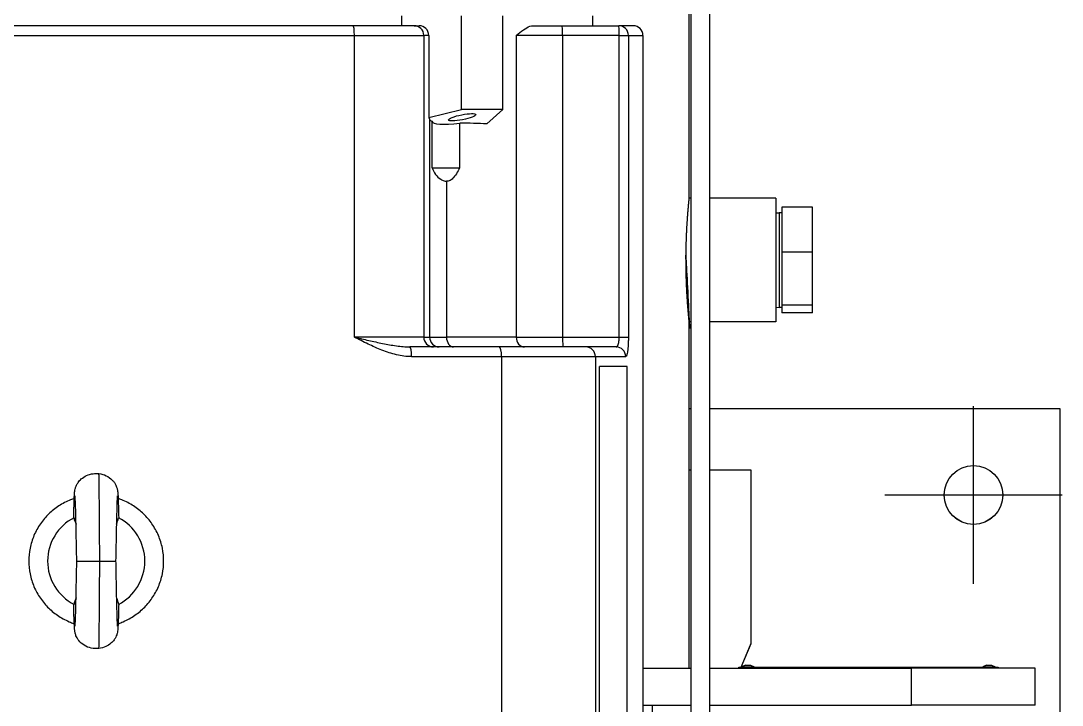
# Model space of a CAD drawing. Header units: inches. Extents: x -883 to 808, y -248 to 1051.
# Drawn here: x -266.97 to -245.9, y 910.6 to 924.44 of the extents above; entities that cross this region are included whole.
import ezdxf

# ---------------------------------------------------------------- set-up
doc = ezdxf.new("R2010")
doc.units = ezdxf.units.IN
doc.header["$MEASUREMENT"] = 0
doc.layers.get('0').update_dxf_attribs({"linetype": 'CONTINUOUS'})
doc.layers.add('EQUIPMENT - COMPRESSORS', color=41, linetype='CONTINUOUS')

# ---------------------------------------------------------------- blocks, each defined once
blk = doc.blocks.new('A$Cb802d3fd')
for p, q in [((36.88530708662771, 44.38449999933192), (43.38530708662769, 44.38449999933192)), ((36.88530708662772, 37.29432490503021), (36.88530708662771, 44.38449999933192)), ((36.88580708662818, 44.38449999933158), (43.38580708662818, 44.38449999933158)), ((36.88580708662819, 37.29432490503018), (36.88580708662818, 44.38449999933158)), ((36.88580708662707, 44.38449999933076), (43.38580708662704, 44.38449999933096)), ((36.88580708662728, 37.29432490503021), (36.88580708662705, 44.38449999933073)), ((42.88580708661549, 43.88449999974719), (42.1358070866155, 43.88449999974719)), ((42.1358070866155, 43.88449999974719), (42.13580708661469, 41.38449999977377)), ((42.88580708661439, 43.88449999974662), (42.13580708661439, 43.88449999974659)), ((42.13580708661439, 43.88449999974657), (42.13580708661367, 41.38449999977314)), ((42.88580708661439, 43.88449999974659), (42.88580708661367, 41.38449999977317)), ((42.07840708662123, 42.99724999954506), (42.10828208662123, 43.07199999954508)), ((42.07840708662123, 42.89674999954508), (42.07840708662123, 42.99724999954506)), ((42.10828208662123, 42.82199999954508), (42.10828208662123, 43.07199999954508)), ((42.10828208662123, 43.07199999954508), (42.11440708662123, 43.07199999954508)), ((42.1087820866217, 42.82199999954469), (42.1087820866217, 43.07199999954472)), ((42.1087820866217, 43.07199999954472), (42.1149070866217, 43.07199999954472)), ((42.10878208662061, 42.82199999954406), (42.10878208662061, 43.07199999954406)), ((42.10878208662059, 43.07199999954406), (42.1149070866206, 43.07199999954406)), ((42.11440708662123, 42.82199999954508), (42.11440708662123, 43.07199999954508)), ((42.11490708662164, 37.8844999995467), (42.11490708662164, 43.1344999995467)), ((42.11490708662164, 43.1344999995467), (42.13580708662163, 43.1344999995467)), ((42.07840708662123, 42.89674999954508), (42.10828208662123, 42.82199999954508)), ((42.10828208662123, 42.82199999954508), (42.11440708662123, 42.82199999954508)), ((42.1087820866217, 42.82199999954469), (42.1149070866217, 42.82199999954469)), ((42.10878208662061, 42.82199999954406), (42.1149070866206, 42.82199999954406)), ((42.1353070866158, 42.88449999972104), (42.11530708661579, 42.88449999972104)), ((42.11530708661581, 37.88449999972104), (42.11530708661579, 42.88449999972104)), ((42.1353070866158, 42.88449999972104), (42.1353070866158, 37.88449999972104)), ((42.88580708661469, 41.38449999977374), (42.13580708661469, 41.38449999977374)), ((42.13580708661469, 37.29432490504252), (42.13580708661469, 41.38449999977377)), ((42.88580708661367, 41.3844999997732), (42.13580708661367, 41.38449999977317)), ((42.13580708661378, 37.29432490504254), (42.13580708661365, 41.38449999977317)), ((42.88580708661378, 37.29432490504254), (42.88580708661365, 41.3844999997732)), ((33.72795131913716, 39.37699999962305), (32.81595803047533, 39.37699999961546)), ((32.81595803047533, 39.37699999961546), (32.81595803047533, 38.75699999961546)), ((33.72795131913716, 39.37699999962305), (33.72795131913716, 38.75699999962305)), ((34.79730037528108, 39.37699999961842), (33.72795131913716, 39.37699999962305)), ((34.79730037528108, 39.37699999961842), (34.79730037528108, 38.75699999961842)), ((34.95465614276316, 39.37699999960617), (34.79730037528108, 39.37699999961842)), ((34.95465614276316, 39.37699999960617), (34.95465614276316, 38.75699999960617)), ((32.63530708661924, 38.63449999961082), (33.88580708661836, 38.6344999996241)), ((32.63530708661924, 38.63449999961082), (32.63530708661924, 37.29432490503797)), ((32.81595803047533, 38.75699999961546), (33.72795131913716, 38.75699999962305)), ((32.9288315772755, 38.75699999961083), (32.9288315772755, 38.70365629861084)), ((32.92883157727549, 38.70365629861084), (34.841782595963, 38.70365629861084)), ((32.93099271161898, 38.63449999961915), (32.9288315772755, 38.70365629861084)), ((33.72795131913716, 38.75699999962305), (34.79730037528108, 38.75699999961842)), ((33.88530708661883, 38.6344999996237), (35.13580708661969, 38.63449999961043)), ((33.88530708661884, 38.63449999962285), (35.13580708661875, 38.63449999960957)), ((34.79730037528108, 38.75699999961842), (34.95465614276316, 38.75699999960617)), ((34.8396214616195, 38.63449999961915), (34.84178259596298, 38.70365629861084)), ((34.841782595963, 38.75699999961083), (34.841782595963, 38.70365629861084)), ((35.13580708661969, 38.63449999961043), (35.13580708661969, 37.29432490503797)), ((35.13580708661875, 38.63449999960957), (35.13580708661881, 37.29432490503797)), ((38.13530708662769, 38.13841584843718), (38.13530708662711, 37.29432490503075)), ((41.63530708662769, 38.13841584843718), (38.13530708662769, 38.13841584843718)), ((38.13580708662816, 38.13841584843678), (38.13580708662758, 37.29432490503075)), ((41.63580708662816, 38.13841584843681), (38.13580708662816, 38.13841584843681)), ((38.13580708662721, 38.13841584843604), (38.13580708662667, 37.29432490503078)), ((41.6358070866272, 38.13841584843615), (38.13580708662721, 38.13841584843604)), ((42.11490708662161, 37.93225991285865), (41.63530708662769, 38.13841584843718)), ((42.11490708662163, 37.93247483772876), (41.63580708662816, 38.13841584843678)), ((42.11490708662161, 37.93247483772774), (41.6358070866272, 38.13841584843615)), ((42.07840708662123, 38.12224999954509), (42.10828208662123, 38.19699999954508)), ((42.10828208662123, 37.94699999954508), (42.10828208662123, 38.19699999954508)), ((42.10828208662123, 38.19699999954508), (42.11440708662123, 38.19699999954508)), ((42.1087820866217, 37.94699999954472), (42.1087820866217, 38.19699999954472)), ((42.1087820866217, 38.19699999954472), (42.1149070866217, 38.19699999954472)), ((42.10878208662076, 37.94699999954406), (42.10878208662076, 38.19699999954406)), ((42.10878208662075, 38.19699999954406), (42.11490708662076, 38.19699999954406)), ((42.11440708662123, 37.94699999954508), (42.11440708662123, 38.19699999954508)), ((42.07840708662123, 38.02174999954508), (42.07840708662123, 38.12224999954509)), ((42.07840708662123, 38.02174999954508), (42.10828208662123, 37.94699999954508)), ((42.10828208662123, 37.94699999954508), (42.11440708662123, 37.94699999954508)), ((42.1087820866217, 37.94699999954472), (42.1149070866217, 37.94699999954472)), ((42.10878208662076, 37.94699999954406), (42.11490708662076, 37.94699999954406)), ((42.11490708662164, 37.8844999995467), (42.11530708661581, 37.8844999995467)), ((42.1353070866158, 37.88449999972104), (42.11530708661581, 37.88449999972104)), ((42.13530708662709, 37.29432490503075), (42.13530708662751, 37.88449999961011)), ((42.13530708661679, 37.8844999995467), (42.13580708662164, 37.8844999995467)), ((19.63601082972416, 37.29432490504297), (47.85775590551077, 37.29432490504297)), ((19.63601082972416, 36.91932490504297), (47.85775590551077, 36.919324905043)), ((32.63530708661926, 36.88449999961082), (21.13580708661983, 36.88449999961082)), ((32.63530708661926, 36.88449999961045), (21.1358070866197, 36.88449999961043)), ((32.63530708661933, 36.88449999960952), (21.13580708661886, 36.88449999960915)), ((32.63530708661924, 36.91932490503797), (32.63530708661924, 36.88449999961082)), ((35.13580708661969, 36.91932490503797), (35.13580708661969, 36.88449999961082)), ((35.13580708661881, 36.919324905038), (35.13580708661881, 36.88449999961085)), ((42.13580708661387, 36.88449999961082), (35.13580708661978, 36.88449999961082)), ((42.13580708661381, 36.88449999961045), (35.13580708661969, 36.88449999961045)), ((42.13580708661387, 36.8844999996098), (35.13580708661883, 36.88449999960957)), ((36.88530708662772, 36.88449999960304), (36.88530708662772, 36.91932490503018)), ((36.88580708662819, 36.88449999960301), (36.88580708662819, 36.91932490503018)), ((36.88580708662731, 36.88449999960304), (36.8858070866273, 36.91932490503018)), ((38.13530708662685, 36.91932490503098), (38.13530708662684, 36.88449999960386)), ((38.13580708662732, 36.91932490503098), (38.1358070866273, 36.88449999960386)), ((38.13580708662643, 36.919324905031), (38.1358070866264, 36.88449999960389)), ((42.13530708662682, 36.88449999960386), (42.13530708662684, 36.91932490503098)), ((42.13580708661469, 35.94749212588525), (42.13580708661469, 36.91932490504254)), ((42.13580708661382, 35.94749212588528), (42.1358070866138, 36.91932490504254)), ((42.88580708661382, 36.13449999977917), (42.8858070866138, 36.91932490504254)), ((42.88530708661405, 36.13449999977948), (48.00830708661249, 36.13449999977948)), ((42.88530708661406, 35.94749212588539), (42.88530708661405, 36.13449999977948)), ((42.88580708661367, 36.13449999977848), (48.00830708661248, 36.13449999977865)), ((42.88580708661367, 35.94749212588539), (42.88580708661367, 36.13449999977848)), ((29.34182283464013, 35.65262096891612), (29.34182283464162, 35.94749212588889)), ((29.34182283464163, 35.94749212588891), (50.60166535432666, 35.94749212588894)), ((29.14497244094083, 35.75064173218809), (29.14497244093935, 35.45740874830966)), ((29.34182283464013, 35.65262096891615), (35.44418503936453, 35.65262096891618)), ((29.34182283464008, 35.46771110190286), (29.34182283464013, 35.65262096891615)), ((35.44418503936448, 35.46771110190289), (35.44418503936453, 35.65262096891618)), ((36.03473622046684, 35.63111908810882), (36.03473622046585, 35.07144951253861)), ((43.90875196849834, 35.63111908810882), (36.03473622046685, 35.63111908810879)), ((29.14497244093934, 34.31122207448249), (29.14497244093936, 35.45740874830966)), ((35.44418503936448, 35.46771110190289), (29.34182283464008, 35.46771110190289)), ((29.34182283464008, 35.46771110190289), (29.34182283464006, 34.32152442807572)), ((35.44418503936447, 34.32152442807572), (35.44418503936448, 35.46771110190292)), ((35.64103543306521, 35.40356352965492), (35.64103543306416, 34.79332761781978)), ((35.83788582676493, 34.98482988797662), (35.83788582676598, 35.59847493898403)), ((35.83788582676493, 34.98482988797662), (44.105602362198, 34.98482988797662)), ((35.83788582676431, 33.08775789025998), (35.83788582676492, 34.98482988797662)), ((43.90875196849733, 35.07144951253861), (36.03473622046585, 35.07144951253858)), ((28.94812204724004, 34.9238700786448), (29.14497244094083, 34.9238700786448)), ((35.64103543306415, 34.79332761781978), (35.64103543306358, 33.04218423531208)), ((29.14497244093928, 33.72161466650451), (29.14497244093934, 34.31122207448249)), ((29.34182283464006, 34.32152442807572), (35.44418503936447, 34.32152442807572)), ((29.34182283464006, 34.32152442807572), (29.34182283463988, 33.38346080755812)), ((35.44418503936429, 33.38346080755812), (35.44418503936448, 34.32152442807572)), ((29.34182283463988, 33.38346080755812), (35.44418503936429, 33.38346080755815)), ((35.44418503936429, 33.38346080755815), (35.44418503936373, 31.97296396772751)), ((30.84211226620995, 33.11364609925775), (28.94812204723764, 33.11364609925772)), ((30.84211226620995, 33.11364609925775), (31.13193861380603, 32.79038681255614)), ((35.83788582676432, 33.08775789025995), (44.10560236219739, 33.08775789025998)), ((35.83788582676419, 31.26558977222578), (35.83788582676432, 33.08775789025995)), ((35.64103543306359, 33.04218423531211), (35.64103543306348, 31.23013927348921)), ((30.84211226620967, 32.27848060967619), (28.94812204723737, 32.27848060967619)), ((31.00219838401738, 31.61211225163765), (30.84211226620967, 32.27848060967619)), ((32.0189881889701, 32.23932355651425), (31.11397918034044, 32.23932355651422)), ((32.01898818896986, 31.68319550427174), (32.0189881889701, 32.23932355651425)), ((32.28894522464153, 31.97296396772751), (35.44418503936372, 31.97296396772751)), ((35.44418503936349, 31.63029299398534), (35.44418503936372, 31.97296396772748)), ((29.341822834639, 31.61211225163765), (31.00219838401738, 31.61211225163765)), ((29.341822834639, 31.61211225163765), (29.34182283463863, 31.51292747229812)), ((31.00219838401738, 31.61211225163765), (31.03812659175015, 31.63029299398536)), ((31.03812659175015, 31.63029299398536), (35.44418503936349, 31.63029299398536)), ((32.01898818896986, 31.68319550427174), (31.077512041998, 31.68319550427174)), ((35.44418503936303, 31.51292747229812), (35.44418503936349, 31.63029299398536)), ((29.14497244093785, 31.31682615377591), (29.14497244093823, 31.41903611204623)), ((29.34182283463863, 31.51292747229812), (35.44418503936303, 31.51292747229812)), ((29.34182283463814, 30.10951020635838), (29.34182283463863, 31.51292747229812)), ((35.44418503936303, 31.51292747229812), (35.44418503936255, 30.10951020635838)), ((29.14497244093785, 31.31682615377593), (29.14497244093742, 30.08048237187666)), ((29.14497244093826, 31.07206052773185), (28.94812204723748, 31.07206052773185)), ((29.14497244093743, 30.08048237187663), (29.14497244093745, 19.68851762815532)), ((29.34182283463817, 19.65948979367769), (29.34182283463814, 30.10951020635835)), ((35.44418503936255, 30.10951020635838), (29.34182283463815, 30.10951020635838)), ((39.97174409447931, 24.95668430391845), (39.97174409447943, 25.27825896747592)), ((39.97174409447943, 24.49074103264124), (39.97174409447931, 24.95668430391848))]:
    blk.add_line(p, q)
at = {"ltscale": 0.207388699054718}
for p, q in [((38.6358070866271, 44.43017307625385), (38.6358070866271, 40.83882692240772)), ((38.6358070866271, 44.43017307625385), (38.6358070866271, 40.83882692240772)), ((40.43148016355018, 42.63449999933079), (36.84013400970403, 42.63449999933079)), ((40.43148016355018, 42.63449999933079), (36.84013400970403, 42.63449999933079))]:
    blk.add_line(p, q, dxfattribs=at)
for centre, radius in [((38.63530708662771, 42.63449999933192), 0.5937499999999998), ((38.63580708662818, 42.63449999933158), 0.5937500000000004), ((38.6358070866271, 42.63449999933081), 0.5937499999999998)]:
    blk.add_circle(centre, radius)
for centre, radius, start, end in [((29.34182283464163, 35.75064173218811), 0.1968503937007874, 90, 180), ((39.97174409448021, 24.88450000003348), 0.9842519685039369, 27.13124502951918, 152.8687549704864), ((39.97174409448021, 24.88450000003348), 0.9842519685039369, 207.1360061851095, 332.8639938148887)]:
    blk.add_arc(centre, radius, start, end)
for centre, major_axis, ratio, start_param, end_param in [((29.34182283464014, 35.45740874830966), (-0.1968503937007876, -4.351903506557677e-16), 0.9916780806809916, 4.712388980384755, 6.283185307179541), ((29.34182283464013, 35.45740874830969), (-0.1968503937007875, -4.314371785024041e-16), 0.05233595625354706, 4.712388980385373, 6.283185307060787), ((35.837885826766, 35.40356352965492), (-0.1968503937007873, 6.436570793534471e-16), 0.990149959391795, 4.71238898038483, 6.283185307179543), ((35.83788582676495, 34.79332761781978), (-0.1968503937007869, -4.378816253173407e-16), 0.9728315323966981, 4.712388980384824, 6.283185307179645), ((29.34182283464013, 34.31122207448249), (-0.1968503937007876, -4.664372125831782e-16), 0.05233595625354705, 4.712388980385373, 6.283185307060787), ((35.4441850393644, 34.33182678166895), (0.1968503937007875, 3.8077045078567e-16), 0.05233595625354706, 4.712388980385373, 6.283185307060787), ((35.44418503936426, 33.55010709790429), (0.1968503937007876, 4.37881625317342e-16), 0.8465631549584266, 4.712388980385097, 6.283185307179503), ((33.80220563279698, 24.88449999990468), (2.169846090502653, -11.05588888074993), 0.1826758136798383, 3.837747757774656, 3.944560091725864), ((35.83788582676438, 33.04218423531208), (-0.1968503937007869, -4.378816253173407e-16), 0.2315141671351097, 4.712388980385372, 6.283185307174254), ((33.80220563512781, 24.88449999333241), (1.969077415267323, -10.03292408010258), 0.1826758136633863, 3.769828967630701, 3.854420898047731), ((30.92755386360221, 32.47058653043177), (0.1544374441640124, -0.7868960057476639), 0.1826758136798152, 6.252524669786981, 7.520045325632893), ((35.44418503936367, 32.11195345729269), (0.1968503937007871, 4.37881625317341e-16), 0.7060666069909823, 4.712388980385098, 6.283185307179314), ((35.44418503936348, 31.82639431250755), (0.1968503937007874, 9.604005028757631e-16), 0.9961946980926718, 4.712388980384684, 6.283185307179552), ((29.34182283463902, 31.4190361120462), (-0.1968503937007874, -6.467845520413625e-15), 0.9808267891244439, 4.712388980384862, 6.283185307179459), ((30.79569235171978, 32.80690090507994), (0.231656166236688, -1.180344008582489), 0.1826758136826677, 0.05142957035913831, 0.2771962445269429), ((35.44418503936303, 31.7090287908203), (0.1968503937007874, -8.463725224107927e-17), 0.9961946980926718, 4.71238898038469, 6.283185307179558), ((29.34182283463863, 31.31682615377591), (-0.1968503937007874, -4.378816253173419e-16), 0.9961946980926715, 4.712388980384688, 6.283185307179555), ((35.83788582676426, 31.23013927348921), (-0.1968503937007878, -1.495181236340705e-15), 0.1800885335817028, 4.712388980385372, 6.283185307169695), ((29.34182283463822, 30.08048237187666), (-0.1968503937007882, -4.406134733110077e-16), 0.147461399167224, 4.712388980370172, 6.283185307149929)]:
    blk.add_ellipse(centre, major_axis=major_axis, ratio=ratio, start_param=start_param, end_param=end_param)
blk.add_ellipse((30.99612353883082, 32.28963400768492), major_axis=(0.054053105457367, -0.2754136020115631), ratio=0.1826758136798399)
for points, knots in [([(33.88555708496573, 36.81921826459225), (33.88547374918659, 36.81921826280015), (33.88539041640305, 36.8192182619041), (33.8067693642706, 36.8192182619041), (33.72556735889032, 36.82001420462095), (33.56407321982122, 36.82326768118054), (33.4837796751309, 36.82572301439529), (33.32980959651638, 36.83189135785844), (33.2560093534501, 36.83560353844385), (33.11954411249178, 36.84356572780922), (33.05688258631046, 36.84780757873233), (32.94596485639081, 36.85599969388278), (32.89391030061621, 36.86023705622262), (32.80214271474815, 36.86818288586218), (32.76242382691497, 36.87188330886255), (32.69862250118603, 36.87802792475088), (32.67448928196728, 36.88047148040556), (32.64282808969875, 36.88370855975032), (32.63530708662719, 36.8844999996108), (32.63530708661926, 36.88449999961082)], [9.574664933839843, 9.574664933839843, 9.574664933839843, 9.574664933839843, 9.57529990679553, 9.57529990679553, 10.17375735108907, 10.17375735108907, 10.77221479538261, 10.77221479538261, 11.37067223967615, 11.37067223967615, 11.96912968396969, 11.96912968396969, 12.56758472802559, 12.56758472802559, 13.16603977208149, 13.16603977208149, 13.76449481613739, 13.76449481613739, 14.36294985987683, 14.36294985987683, 14.3629498601933, 14.3629498601933]), ([(35.13580708661883, 36.88449999960957), (35.1358070866109, 36.88449999960957), (35.12828608353928, 36.8837085597491), (35.09662489127058, 36.88047148040434), (35.07249167205178, 36.87802792474963), (35.00869034632274, 36.87188330886133), (34.96897145848951, 36.86818288586093), (34.87720387262134, 36.86023705622134), (34.82514931684672, 36.85599969388156), (34.71423158692699, 36.84780757873111), (34.65157006074564, 36.843565727808), (34.51510481978723, 36.83560353844257), (34.44130457672096, 36.83189135785719), (34.2873344981064, 36.82572301439404), (34.20704095341605, 36.82326768117926), (34.04554681434693, 36.82001420461967), (33.96434480896665, 36.81921826190285), (33.88572375570965, 36.81921826190285), (33.88564042180146, 36.8192182627989), (33.88555708489758, 36.81921826459106)], [4.787649953397766, 4.787649953397766, 4.787649953711902, 4.787649953711902, 5.386104997453669, 5.386104997453669, 5.984560041509571, 5.984560041509571, 6.583015085565473, 6.583015085565473, 7.181470129621375, 7.181470129621375, 7.779927573914915, 7.779927573914915, 8.378385018208453, 8.378385018208453, 8.976842462501992, 8.976842462501992, 9.57529990679553, 9.57529990679553, 9.575934888320386, 9.575934888320386, 9.575934888320386, 9.575934888320386]), ([(35.13580708661969, 36.88449999961045), (35.13580708661172, 36.88449999961045), (35.1282860835401, 36.88370855974995), (35.09662489127146, 36.88047148040519), (35.07249167205265, 36.87802792475051), (35.00869034632362, 36.87188330886218), (34.96897145849039, 36.86818288586178), (34.87720387262222, 36.86023705622222), (34.82514931684759, 36.85599969388241), (34.71423158692787, 36.84780757873196), (34.65157006074651, 36.84356572780885), (34.5151048197881, 36.83560353844348), (34.44130457672183, 36.83189135785807), (34.28733449810726, 36.82572301439492), (34.20704095341692, 36.82326768118017), (34.04554681434781, 36.82001420462058), (33.96434480896751, 36.81921826190373), (33.8857237561192, 36.81921826190373), (33.88564042261973, 36.81921826279975), (33.88555708612461, 36.81921826459191)], [4.787649953397766, 4.787649953397766, 4.787649953713765, 4.787649953713765, 5.386104997453669, 5.386104997453669, 5.984560041509571, 5.984560041509571, 6.583015085565473, 6.583015085565473, 7.181470129621375, 7.181470129621375, 7.779927573914915, 7.779927573914915, 8.378385018208453, 8.378385018208453, 8.976842462501992, 8.976842462501992, 9.57529990679553, 9.57529990679553, 9.575934885206168, 9.575934885206168, 9.575934885206168, 9.575934885206168]), ([(35.44418503936453, 35.65262096891618), (35.47042116812985, 35.65262096891618), (35.49620123225733, 35.65227952494382), (35.52154513226165, 35.65160985029323), (35.5342206379521, 35.65127491901421), (35.546786363377, 35.65085719129047), (35.55923940540436, 35.65035436731486), (35.57169555758931, 35.64985141775858), (35.58404983309191, 35.64926141706064), (35.59601236356445, 35.64859873002231), (35.59613316972033, 35.64859203773642), (35.59625394351838, 35.64858533784036), (35.59637468495787, 35.64857863033396), (35.62018281031987, 35.64725602598034), (35.64273921810347, 35.6456371251488), (35.66405240346496, 35.64371969457403), (35.66419264517928, 35.64370707779497), (35.66433284179099, 35.64369444694083), (35.66447299283276, 35.64368180205372), (35.67504420096286, 35.64272803295157), (35.68536035637143, 35.64169398514551), (35.69521711976024, 35.64059803205851), (35.69535564890143, 35.64058262929046), (35.69549408388558, 35.64056721497022), (35.69563242474399, 35.64055178910181), (35.7054732924292, 35.63945447098794), (35.71483931494105, 35.63829857193605), (35.72374571646344, 35.63708496562126), (35.72387318233044, 35.63706759683538), (35.72400055471373, 35.63705021631461), (35.72412783359979, 35.63703282405427), (35.74205199042973, 35.63458354427536), (35.75811832227333, 35.63190246817808), (35.77230307779233, 35.62897383899951), (35.77239572756579, 35.62895471023629), (35.77248828128158, 35.62893557395688), (35.77258073893532, 35.62891643016982), (35.78675773560626, 35.62598101709634), (35.7986613174421, 35.6228727470963), (35.80828432296659, 35.61962237348376), (35.81313000278003, 35.61798564265573), (35.81740492702762, 35.6163101522919), (35.82110081223426, 35.61459505577611), (35.82479803563007, 35.61287933826608), (35.8279237181244, 35.61111609217119), (35.83041125045375, 35.60933991859039), (35.83538744718308, 35.60578676309601), (35.837885826766, 35.60216585107059), (35.83788582676598, 35.59847493898403)], [0, 0, 0, 0, 0.001970320535310517, 0.001970320535310517, 0.001970320535310517, 0.002955757234204489, 0.002955757234204489, 0.002955757234204489, 0.003941440046732995, 0.003941440046732995, 0.003941440046732995, 0.003951394174061392, 0.003951394174061392, 0.003951394174061392, 0.005914176068312416, 0.005914176068312416, 0.005914176068312416, 0.005927091261092061, 0.005927091261092061, 0.005927091261092061, 0.006901248778562541, 0.006901248778562541, 0.006901248778562541, 0.006914939804607379, 0.006914939804607379, 0.006914939804607379, 0.007888850024077639, 0.007888850024077639, 0.007888850024077639, 0.007902788348122696, 0.007902788348122696, 0.007902788348122696, 0.009865664626065015, 0.009865664626065015, 0.009865664626065015, 0.009878485435153394, 0.009878485435153394, 0.009878485435153394, 0.01184436452042922, 0.01184436452042922, 0.01184436452042922, 0.01283428607611465, 0.01283428607611465, 0.01283428607611465, 0.01382456605805525, 0.01382456605805525, 0.01382456605805525, 0.0158055766962454, 0.0158055766962454, 0.0158055766962454, 0.0158055766962454]), ([(35.64103543306521, 35.40356352965492), (35.64103543306521, 35.40779138766413), (35.63985199492542, 35.41195273903728), (35.63748400600056, 35.41604890305874), (35.63742285019097, 35.41615469081151), (35.63736090359949, 35.41626043630882), (35.63729816605169, 35.4163661397416), (35.63605584558785, 35.41845926486755), (35.634494092279, 35.42054061053855), (35.63264295232621, 35.42257022203646), (35.63096785435292, 35.42440681904881), (35.6290528353893, 35.42620830157796), (35.6268975346146, 35.42797617482364), (35.62667901633245, 35.42815541320618), (35.62645806905849, 35.42833427164672), (35.62623469088311, 35.42851275502795), (35.62169709587729, 35.43213837914229), (35.61614747134347, 35.43562223705973), (35.60951548870136, 35.43895583641034), (35.60909577177651, 35.43916680922851), (35.60867197144049, 35.43937703630345), (35.60824407844791, 35.43958651532614), (35.60157795685889, 35.44284997759306), (35.59408546305326, 35.44585814149099), (35.58571150288807, 35.44864051636344), (35.58513359442838, 35.44883253518671), (35.58455156942264, 35.44902343586676), (35.58396542572241, 35.44921322112975), (35.58003233582303, 35.45048670150777), (35.57591255924649, 35.45170958390506), (35.57159851273464, 35.45288065176251), (35.57097025746921, 35.45305119455699), (35.57033777813001, 35.45322066664397), (35.56970108895878, 35.45338905072663), (35.56531427049251, 35.45454922501048), (35.56073409910927, 35.45565444337592), (35.55604407089328, 35.4566854035194), (35.55540452634926, 35.45682598794761), (35.55476269681664, 35.45696525248218), (35.55411876478932, 35.45710315413879), (35.54394755837818, 35.45928137505996), (35.53315927710663, 35.4611478485337), (35.52175976598109, 35.46269230744184), (35.52120754809496, 35.46276712449531), (35.52065386864045, 35.46284118975183), (35.52009872953303, 35.46291450213434), (35.51412697138278, 35.46370314017491), (35.50794890852896, 35.46440695573099), (35.50171223946151, 35.46500749163326), (35.49580279803131, 35.46557651841709), (35.48983638531173, 35.4660547703148), (35.4838185171228, 35.4664439051457), (35.48350085718748, 35.46646444606506), (35.48318304743006, 35.46648473896937), (35.48286508795735, 35.4665047841502), (35.47021145639383, 35.4673025095039), (35.45732237618199, 35.46771110190292), (35.44418503936448, 35.46771110190292)], [0, 0, 0, 0, 0.001017997683313572, 0.001017997683313572, 0.001017997683313572, 0.001044288546341071, 0.001044288546341071, 0.001044288546341071, 0.001564896671761935, 0.001564896671761935, 0.001564896671761935, 0.002035995366627144, 0.002035995366627144, 0.002035995366627144, 0.002083758388258845, 0.002083758388258845, 0.002083758388258845, 0.003053993049940715, 0.003053993049940715, 0.003053993049940715, 0.003115396091920614, 0.003115396091920614, 0.003115396091920614, 0.004071990733254287, 0.004071990733254287, 0.004071990733254287, 0.004138007781917808, 0.004138007781917808, 0.004138007781917808, 0.004580989574911073, 0.004580989574911073, 0.004580989574911073, 0.004645501082416057, 0.004645501082416057, 0.004645501082416057, 0.005089988416567859, 0.005089988416567859, 0.005089988416567859, 0.005150599874826241, 0.005150599874826241, 0.005150599874826241, 0.006107986099881431, 0.006107986099881431, 0.006107986099881431, 0.006154364035881249, 0.006154364035881249, 0.006154364035881249, 0.006653262084319885, 0.006653262084319885, 0.006653262084319885, 0.007125983783195003, 0.007125983783195003, 0.007125983783195003, 0.007150936929320489, 0.007150936929320489, 0.007150936929320489, 0.008143981466508575, 0.008143981466508575, 0.008143981466508575, 0.008143981466508575]), ([(29.34182283463988, 33.38346080755812), (29.34170041200014, 33.38361179190963), (29.34157798934657, 33.38376276610137), (29.26047451454236, 33.48377468732906), (29.18418697723211, 33.57513112316323), (29.14850468921944, 33.68221120841235), (29.14491713066207, 33.70280307726432), (29.14497244093928, 33.72161466650448)], [-0.002354141675596392, -0.002354141675596392, -0.002354141675596392, -0.002354141675596392, 0, 0, 1.557237415354516, 1.557237415354516, 1.976875102954585, 1.976875102954585, 1.976875102954585, 1.976875102954585]), ([(32.0189881889701, 32.23932355651425), (32.04004550538659, 32.22890412743163), (32.06060183714279, 32.21820009938941), (32.12045151322924, 32.18503184725438), (32.15763970591296, 32.16168126932752), (32.21593384489709, 32.11620668182715), (32.24176815858912, 32.09216388839309), (32.27873737753078, 32.0397430064717), (32.28940919482185, 32.01119821739729), (32.28940919482184, 31.97994117887197), (32.28924325901529, 31.97645852996843), (32.28894522464153, 31.97296396772751)], [-11.4280793989664, -11.4280793989664, -11.4280793989664, -11.4280793989664, -11.24430677629507, -11.24430677629507, -10.87416122260742, -10.87416122260742, -10.57467087463555, -10.57467087463555, -10.27518052666368, -10.27518052666368, -10.2378354207795, -10.2378354207795, -10.2378354207795, -10.2378354207795]), ([(32.01898818896986, 31.68319550427174), (32.06877632921415, 31.70171071047488), (32.11453619769238, 31.72482881907095), (32.19081056539377, 31.77933107647965), (32.22678962490547, 31.81431300936731), (32.26423403198735, 31.87775381593465), (32.27401854063791, 31.90070646169539), (32.28467584643465, 31.9404852670414), (32.28747418334868, 31.9565967346519), (32.28894522464153, 31.97296396772751)], [-7.895633166186268, -7.895633166186268, -7.895633166186268, -7.895633166186268, -7.342299691230251, -7.342299691230251, -6.806022073333377, -6.806022073333377, -6.53788326438494, -6.53788326438494, -6.364901806405694, -6.364901806405694, -6.364901806405694, -6.364901806405694]), ([(35.83788582676419, 31.26558977222578), (35.83788582676419, 31.21393279356346), (35.8341431208941, 31.16281620250177), (35.82097740923471, 31.06139556061706), (35.81153584908043, 31.01109427846831), (35.78810245339452, 30.91113649914078), (35.77405272097666, 30.86134493030036), (35.74265312390989, 30.76334270250749), (35.72528905757851, 30.71502980523709), (35.66943683235209, 30.57163728396168), (35.62721057796239, 30.47809487811259), (35.56035317544135, 30.33918629572017), (35.53747264954755, 30.29312106797639), (35.49112325749492, 30.20121147504648), (35.46763160992846, 30.15532374397054), (35.44418503936255, 30.10951020635838)], [3.469446951953614e-18, 3.469446951953614e-18, 3.469446951953614e-18, 3.469446951953614e-18, 0.003956003017145645, 0.003956003017145645, 0.007912006034291286, 0.007912006034291286, 0.01186800905143693, 0.01186800905143693, 0.01582401206858257, 0.01582401206858257, 0.02373601810287386, 0.02373601810287386, 0.02769202112001952, 0.02769202112001952, 0.03164802413716518, 0.03164802413716518, 0.03164802413716518, 0.03164802413716518]), ([(35.44418503936255, 30.10951020635838), (35.44555674793148, 30.11556130649524), (35.44694999692182, 30.12170448823477), (35.44971623774794, 30.13389695854369), (35.45386339214626, 30.15216914173334), (35.46352158958497, 30.19468952763691), (35.47175799027328, 30.23094222130695), (35.48814633098209, 30.30319940389199), (35.49896042329445, 30.35103944458282), (35.53081390553312, 30.49365639199524), (35.5513110600497, 30.58751637388374), (35.57938465152309, 30.72702780548903), (35.58828817645863, 30.77332142041354), (35.6047366593732, 30.86563116977581), (35.61229460038489, 30.91171833706912), (35.62531017946992, 31.0033338761904), (35.63078077719508, 31.0488804552088), (35.63863362144953, 31.1396693619335), (35.64103543306346, 31.18491041534278), (35.64103543306348, 31.23013927348921)], [-4.199090294528656e-05, -4.199090294528656e-05, -4.199090294528656e-05, -4.199090294528656e-05, 0.0004357733647824782, 0.0004357733647824782, 0.000913537632510243, 0.001869066167965748, 0.003780123238876784, 0.003780123238876784, 0.00760223738069889, 0.00760223738069889, 0.01524646566434311, 0.01524646566434311, 0.01906857980616524, 0.01906857980616524, 0.02289069394798737, 0.02289069394798737, 0.0267128080898095, 0.0267128080898095, 0.03053492223163163, 0.03053492223163163, 0.03053492223163163, 0.03053492223163163]), ([(41.23760306933561, 25.32813127879601), (41.22922814115302, 25.35298660391973), (41.22014049439701, 25.37762781918212), (41.17676901075944, 25.48552746518493), (41.13488742639593, 25.56578824319993), (41.03786616971875, 25.71455214816598), (40.98271957466605, 25.7830508269742), (40.86460352371495, 25.90491827353338), (40.79753938657842, 25.9624027254722), (40.65110547098912, 26.06393169315442), (40.57173930934049, 26.10798153406316), (40.40585552714546, 26.17883574505385), (40.3191981306817, 26.20569881083614), (40.14467414815249, 26.24097494076292), (40.05680593425731, 26.24937998763141), (39.97174409448056, 26.24937998763141), (39.8866822547038, 26.24937998763141), (39.79881404080862, 26.24097494076292), (39.62429005827941, 26.20569881083614), (39.53763266181565, 26.17883574505385), (39.37174887962064, 26.10798153406316), (39.29238271797199, 26.06393169315442), (39.14594880238269, 25.9624027254722), (39.07888466524616, 25.90491827353338), (38.96076861429508, 25.7830508269742), (38.90562201924236, 25.71455214816598), (38.80860076256518, 25.56578824319993), (38.76671917820167, 25.4855274651849), (38.7233433392351, 25.37761698398768), (38.71425196076365, 25.35296467541082), (38.70587394065663, 25.32809810018398)], [16.62416408916088, 16.62416408916088, 16.62416408916088, 16.62416408916088, 16.81224460751633, 16.81224460751633, 17.4575438916827, 17.4575438916827, 18.10284317584907, 18.10284317584907, 18.751014394948, 18.751014394948, 19.39918561404693, 19.39918561404693, 20.04735683314586, 20.04735683314586, 20.69552805224479, 20.69552805224479, 20.69552805224479, 21.34369927134372, 21.34369927134372, 21.99187049044266, 21.99187049044266, 22.64004170954159, 22.64004170954159, 23.28821292864052, 23.28821292864052, 23.93351221280689, 23.93351221280689, 24.57881149697326, 24.57881149697326, 24.76697570264849, 24.76697570264849, 24.76697570264849, 24.76697570264849]), ([(38.20324575360078, 24.93921862311728), (38.209225846303, 24.99086505463808), (38.22390324971045, 25.04228837805576), (38.26844563761834, 25.13371102278072), (38.29833425517138, 25.17538403627998), (38.34991513437768, 25.22531341553997), (38.36728794443884, 25.23956603995967), (38.40183082793436, 25.26338362136278), (38.41902145466355, 25.27336904892681), (38.44986499877763, 25.28835485963234), (38.46367418239541, 25.29401708716054), (38.48548083949463, 25.30165891116289), (38.49400398769183, 25.30426764471781), (38.51418082000201, 25.30980924052992), (38.52477466327767, 25.31207617843393), (38.54346914447366, 25.3156130082512), (38.55144450745641, 25.31679843863461), (38.57321275829101, 25.31972712773899), (38.58492132459274, 25.32081667790354), (38.6346272684039, 25.32494920020432), (38.67859935672637, 25.32708500291429), (38.82740624028527, 25.33290639159108), (38.95217144587738, 25.33639970903877), (39.09913809377652, 25.33981385336858)], [0, 0, 0, 0, 0.396213267370116, 0.396213267370116, 0.776218931697261, 0.776218931697261, 0.9482695090011659, 0.9482695090011659, 1.103214988963489, 1.103214988963489, 1.226501367418793, 1.226501367418793, 1.311185918960999, 1.311185918960999, 1.446299695958198, 1.446299695958198, 1.598492281635777, 1.598492281635777, 1.90842830457012, 1.90842830457012, 2.840330417425714, 2.840330417425714, 4.275467619343435, 4.275467619343435, 4.275467619343435, 4.275467619343435]), ([(38.65188734099972, 25.31122778030735), (38.65188734099715, 25.31122778030766), (38.6541769265404, 25.31099306535779), (38.6660243007277, 25.31003530879258), (38.68114200209388, 25.30904819897418), (38.73393362262289, 25.30632612976694), (38.78108424964199, 25.3044503625934), (38.912119084832, 25.30016617473618), (39.00466928829488, 25.29769246511543), (39.22128492855833, 25.29263393345451), (39.34964030147547, 25.28976275959542), (39.62328254175272, 25.28495110585064), (39.77221825900851, 25.28007456627887), (39.93744315689995, 25.27835982995359), (39.95459556134384, 25.27825896747592), (39.97174409447943, 25.27825896747592)], [1.949535066269623, 1.949535066269623, 1.949535066269623, 1.949535066269623, 2.153761415169469, 2.153761415169469, 2.614488195808935, 2.614488195808935, 3.409147213217711, 3.409147213217711, 4.439449764592167, 4.439449764592167, 5.544211665538453, 5.544211665538453, 6.673776579158567, 6.673776579158567, 6.804448401651856, 6.804448401651856, 6.804448401651856, 6.804448401651856]), ([(39.97174409447945, 25.27825896747592), (40.0932814432462, 25.27825896747589), (40.21562320931113, 25.2828678974505), (40.47382594724287, 25.28784097834858), (40.60984178498769, 25.29020538487595), (40.85323086783492, 25.29562537190205), (40.96316854618249, 25.29827491343318), (41.14019528503665, 25.30355065341234), (41.21068468212847, 25.30624857484244), (41.2727333051502, 25.30967202439524), (41.28716499194772, 25.31079319439695), (41.29132291958115, 25.31119783645738), (41.29160084797647, 25.31122778030985), (41.29160084797904, 25.31122778031016)], [0, 0, 0, 0, 0.9261145976027074, 0.9261145976027074, 2.040259232326582, 2.040259232326582, 3.161125660177579, 3.161125660177579, 4.272039481955449, 4.272039481955449, 4.781775223984283, 4.781775223984283, 4.851687729090565, 4.851687729090565, 4.851687729090565, 4.851687729090565]), ([(40.84435009518388, 25.33981385336875), (40.96354265605284, 25.33704492169844), (41.06820814398738, 25.3342216537705), (41.23432051275032, 25.32854677838097), (41.2950396421311, 25.32594206074023), (41.35689295417899, 25.32099594904946), (41.37016458578528, 25.31983196241927), (41.39932415917247, 25.31574677001854), (41.41352989745735, 25.31360406652328), (41.4430528728934, 25.30614975952835), (41.45350014848245, 25.3031496508186), (41.47843114331084, 25.29459390921153), (41.49341068854766, 25.28850455646955), (41.52675991091087, 25.27219322440538), (41.54531906910707, 25.26119542122319), (41.58907759180642, 25.23005058926248), (41.61350745936666, 25.20775558100232), (41.66217975905435, 25.15154203370105), (41.68507989185971, 25.1154435880795), (41.72197305444841, 25.03382055825048), (41.7347514220817, 24.98664117244343), (41.74024243535767, 24.93921862312874)], [0, 0, 0, 0, 1.163921751903864, 1.163921751903864, 2.33730689640995, 2.33730689640995, 2.699555543756229, 2.699555543756229, 2.936632937442906, 2.936632937442906, 3.042989931602368, 3.042989931602368, 3.176320758752094, 3.176320758752094, 3.343833764708217, 3.343833764708217, 3.594108829275809, 3.594108829275809, 3.913822999236069, 3.913822999236069, 4.277632127142208, 4.277632127142208, 4.277632127142208, 4.277632127142208]), ([(39.09913185570373, 24.42919810212157), (38.97992337774252, 24.43196980817933), (38.87527518334457, 24.43479644988923), (38.70932316132635, 24.4404765128163), (38.64880805684513, 24.44307165084052), (38.58664814696327, 24.44806273447315), (38.57322209803075, 24.4492364844175), (38.54391987568926, 24.4533877671079), (38.53040441933454, 24.45548068126524), (38.50244712215728, 24.46233814026797), (38.49190629929086, 24.46527991312951), (38.46664469431747, 24.47375762048389), (38.45138736198109, 24.4798434039885), (38.41800641839065, 24.495988472905), (38.39966627153515, 24.50673388277124), (38.35662662431278, 24.53704473484041), (38.33263118176953, 24.55866452855548), (38.28433477399118, 24.61345981844627), (38.26136997327849, 24.64879792310668), (38.22391484875415, 24.72860260442243), (38.21049049518678, 24.7746615338765), (38.19901258852474, 24.86014047523219), (38.19871855155739, 24.90011992649858), (38.2032457536008, 24.93921862311728)], [0, 0, 0, 0, 1.164500366183167, 1.164500366183167, 2.337525028924168, 2.337525028924168, 2.702175071648938, 2.702175071648938, 2.924796961989894, 2.924796961989894, 3.033814141117277, 3.033814141117277, 3.169949805773443, 3.169949805773443, 3.335236449886537, 3.335236449886537, 3.579801710176705, 3.579801710176705, 3.895260656584698, 3.895260656584698, 4.252587558249323, 4.252587558249323, 4.552539014352693, 4.552539014352693, 4.552539014352693, 4.552539014352693]), ([(39.97174409447931, 24.95668430391845), (39.8544462244232, 24.95668430392203), (39.62212832401943, 24.95417830832699), (39.29230901263155, 24.95244946304931), (38.9988379501081, 24.95026903670453), (38.75217932113172, 24.94832204917591), (38.54214699597485, 24.94633179924566), (38.37943501924802, 24.9443751436722), (38.27037737050166, 24.94247204418883), (38.21462964361785, 24.94077884558283), (38.2033117049014, 24.93971780799282), (38.20324584322523, 24.93921939714923), (38.20324575360078, 24.93921862311728)], [0, 0, 0, 0, 0.03171491045090025, 0.06281394030371704, 0.09274997618920666, 0.1210953356859509, 0.1475644987544923, 0.1777830896359585, 0.2048114180883451, 0.2287983638857033, 0.250000028170783, 0.2500330055463886, 0.2500330055463886, 0.2500330055463886, 0.2500330055463886]), ([(41.74024243535767, 24.93921862312874), (41.74024234573321, 24.9392193971608), (41.74017648404913, 24.93971780807178), (41.72885854528788, 24.94077884603749), (41.67311081849127, 24.94247204390166), (41.56405316968029, 24.94437514393945), (41.40134119299407, 24.94633179915505), (41.19130886782274, 24.94832204922298), (40.94465023885751, 24.95026903662401), (40.65117917632719, 24.95244946304467), (40.32135986494002, 24.9541783083057), (40.08904196453548, 24.9566843039149), (39.97174409447931, 24.95668430391845)], [0.7499669944532423, 0.7499669944532423, 0.7499669944532423, 0.7499669944532423, 0.7499999718292294, 0.7712016361145545, 0.7951885819115894, 0.8222169103641503, 0.8524355012454954, 0.8789046643140538, 0.9072500238107459, 0.937186059696262, 0.9682850895490842, 1, 1, 1, 1]), ([(41.74024243535767, 24.93921862312874), (41.74621207055513, 24.88766250674118), (41.7437100961307, 24.83438661186594), (41.72178697028633, 24.73385641661343), (41.70237396928553, 24.68513947052531), (41.65006872982995, 24.6001541512187), (41.61683357013523, 24.56223704011128), (41.56223194114038, 24.51899696484966), (41.54440789970593, 24.50711819173932), (41.51129634018999, 24.48873099395598), (41.49595123893076, 24.48156734013202), (41.47063824032779, 24.47158859598704), (41.46029278573039, 24.46807821674957), (41.43663879022233, 24.46099882728643), (41.42427529211436, 24.45817438039569), (41.40411248847408, 24.45416098831822), (41.39591609886152, 24.45287295013048), (41.37513152240075, 24.44992104409246), (41.36447009528244, 24.44884512887941), (41.32111260913703, 24.44491403074622), (41.2859923627626, 24.44305189845991), (41.19411800133855, 24.43904104399732), (41.13887738804978, 24.43711555666695), (41.00755127705669, 24.43318810573231), (40.92969670181382, 24.43118234368342), (40.84435633325671, 24.42919810212152)], [0, 0, 0, 0, 0.3955204014180272, 0.3955204014180272, 0.784301494608551, 0.784301494608551, 1.158000435017814, 1.158000435017814, 1.323341654280027, 1.323341654280027, 1.459228284058363, 1.459228284058363, 1.556837254586974, 1.556837254586974, 1.702369618452861, 1.702369618452861, 1.847839556756981, 1.847839556756981, 2.118063709603879, 2.118063709603879, 2.928691037997431, 2.928691037997431, 3.722145141120745, 3.722145141120745, 4.555801372075128, 4.555801372075128, 4.555801372075128, 4.555801372075128]), ([(39.97174409447943, 24.49074103264124), (39.85090959700322, 24.49074103264121), (39.72928918272231, 24.48616638160536), (39.47175626387427, 24.48118773260794), (39.33574886894064, 24.47883186461937), (39.09226666456352, 24.47341075146528), (38.98225093713799, 24.47076111542364), (38.80496584920067, 24.46548442860038), (38.73433185179526, 24.46278752675605), (38.67184646904094, 24.45935185244929), (38.65727634155746, 24.45822993348503), (38.65266081524693, 24.4577832736386), (38.65231946815349, 24.45774631638832), (38.65231946815034, 24.45774631638795)], [0, 0, 0, 0, 0.9207588707688404, 0.9207588707688404, 2.034213422269244, 2.034213422269244, 3.154468878036434, 3.154468878036434, 4.264896730936905, 4.264896730936905, 4.775280439680242, 4.775280439680242, 4.853112267143025, 4.853112267143025, 4.853112267143025, 4.853112267143025]), ([(41.29116872081778, 24.45774631638665), (41.29116872081835, 24.45774631638659), (41.28772272981327, 24.45809439830359), (41.27178363547011, 24.4593140532655), (41.25342518372686, 24.46043165979481), (41.19144804599512, 24.46341966074115), (41.13790538959633, 24.46541596417057), (40.99362778185852, 24.46987572543796), (40.89493125456491, 24.47237433674749), (40.66809085086514, 24.47753063414515), (40.53610627776106, 24.48022801854472), (40.26125975438582, 24.4850989617623), (40.11575528253853, 24.49074103264127), (39.97174409447945, 24.49074103264124)], [1.669313883549784, 1.669313883549784, 1.669313883549784, 1.669313883549784, 1.922885321897014, 1.922885321897014, 2.429657258943396, 2.429657258943396, 3.271309676306458, 3.271309676306458, 4.319710925799793, 4.319710925799793, 5.427768085236295, 5.427768085236295, 6.525133338246532, 6.525133338246532, 6.525133338246532, 6.525133338246532]), ([(38.70587506873233, 24.44089855166342), (38.71425277684681, 24.41603311173546), (38.72334377874863, 24.39138192263417), (38.76671917820168, 24.28347253485936), (38.80860076256518, 24.2032117568443), (38.90562201924236, 24.05444785187817), (38.96076861429508, 23.98594917306994), (39.07888466524616, 23.86408172651068), (39.14594880238269, 23.80659727457183), (39.29238271797199, 23.70506830688956), (39.37174887962064, 23.66101846598079), (39.53763266181566, 23.59016425499004), (39.62429005827943, 23.56330118920772), (39.79881404080864, 23.52802505928091), (39.8866822547038, 23.51962001241242), (40.05680593425733, 23.51962001241242), (40.1446741481525, 23.52802505928091), (40.3191981306817, 23.56330118920772), (40.40585552714548, 23.59016425499004), (40.57173930934049, 23.66101846598079), (40.65110547098914, 23.70506830688956), (40.79753938657844, 23.80659727457183), (40.86460352371495, 23.8640817265107), (40.98271957466605, 23.98594917306994), (41.03786616971875, 24.05444785187819), (41.13488742639593, 24.20321175684433), (41.17676901075943, 24.28347253485936), (41.22015065418852, 24.39139745640767), (41.22924700558492, 24.41606454951761), (41.23762914549681, 24.44094611827211)], [6.276324820938134, 6.276324820938134, 6.276324820938134, 6.276324820938134, 6.464480581393929, 6.464480581393929, 7.109779865560295, 7.109779865560295, 7.755079149726662, 7.755079149726662, 8.403250368825596, 8.403250368825596, 9.051421587924528, 9.051421587924528, 9.69959280702346, 9.69959280702346, 10.34776402612239, 10.34776402612239, 10.99593524522133, 10.99593524522133, 11.64410646432026, 11.64410646432026, 12.29227768341919, 12.29227768341919, 12.94044890251812, 12.94044890251812, 13.58574818668449, 13.58574818668449, 14.23104747085086, 14.23104747085086, 14.4193232088375, 14.4193232088375, 14.4193232088375, 14.4193232088375])]:
    blk.add_open_spline(points, degree=3, knots=knots)
for points in [[(39.22596543644191, 25.29258544462914), (39.18471773457259, 25.31266789266286), (39.14095829328238, 25.32656373255918), (39.09579502895703, 25.33334871854893)], [(40.717561701281, 25.29260440447237), (40.75879794562823, 25.31267660916379), (40.80254406750426, 25.32656586162688), (40.84769316000333, 25.33334871854902)], [(39.09583233034093, 24.43557849359138), (39.14079547836104, 24.44235537547675), (39.18448943943352, 24.45632140721827), (39.22567184485527, 24.47638060354157)], [(40.71784317391528, 24.47636753641854), (40.75901760991455, 24.45631540033878), (40.80270238418507, 24.44235391746619), (40.84765585861949, 24.43557849359135)]]:
    blk.add_open_spline(points, degree=3)

msp = doc.modelspace()

# ---------------------------------------------------------------- block references
at = {"layer": 'EQUIPMENT - COMPRESSORS', "rotation": 270}
msp.add_blockref('A$Cb802d3fd', (-290.3300727406597, 953.4835692309254), dxfattribs=at)

doc.saveas('drawing.dxf')
